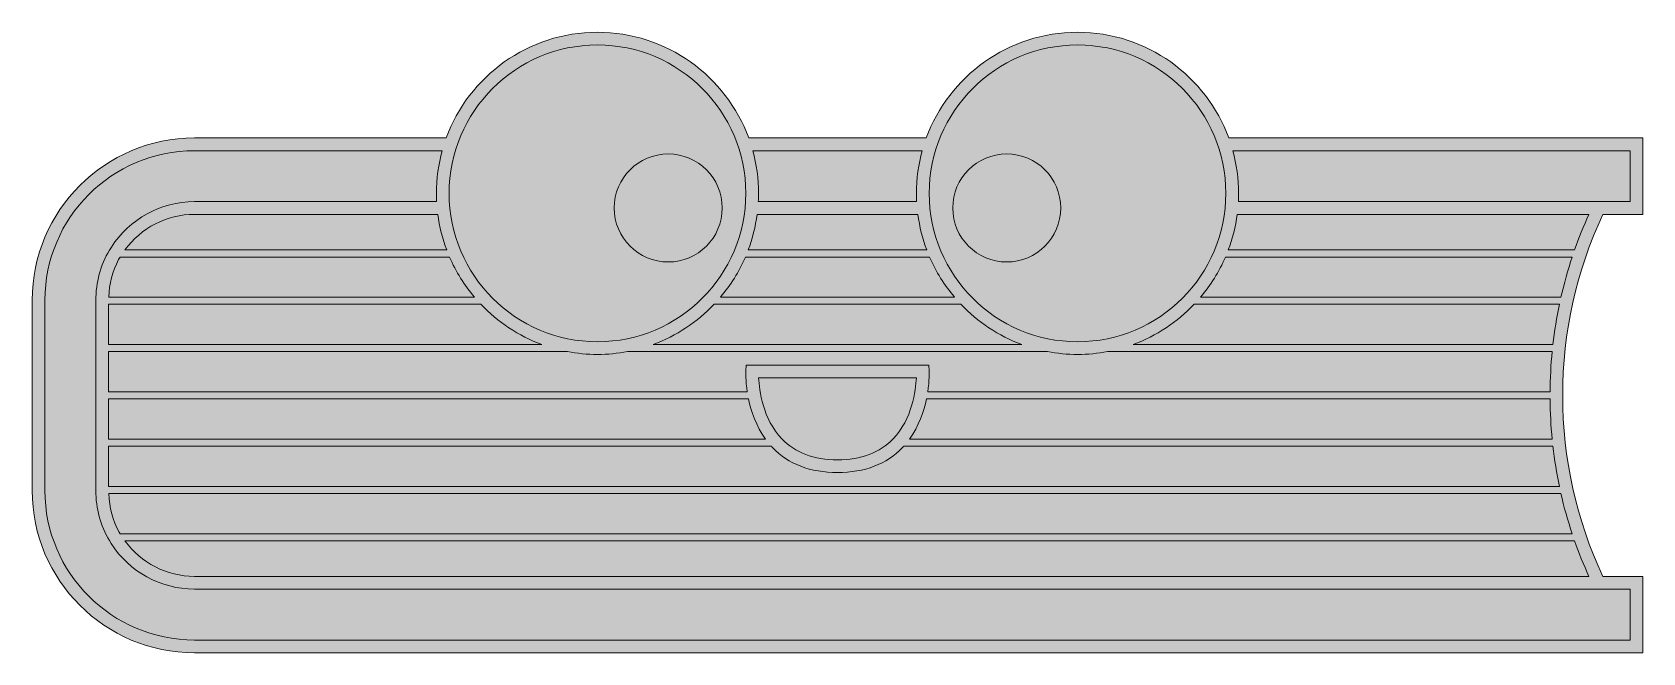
# Model space of a CAD drawing. Header units: inches. Extents: x 0.42 to 3.58, y -2.61 to -1.39.
import ezdxf

# ---------------------------------------------------------------- set-up
doc = ezdxf.new("R2010")
doc.units = ezdxf.units.IN
doc.header["$MEASUREMENT"] = 0
doc.layers.add('Boook', color=7, linetype='Continuous', lineweight=0)

msp = doc.modelspace()

# ---------------------------------------------------------------- hatches: boundary and pattern name
at = {"layer": 'Boook', "true_color": 0xf8e0c5, "transparency": 33554687}
h = msp.add_hatch(color=254, dxfattribs=at)
h.dxf.hatch_style = 2
edge = h.paths.add_edge_path()
edge.add_spline(control_points=[(3.585, -1.7483), (3.585, -1.7483), (3.585, -1.5983), (3.585, -1.5983), (3.585, -1.5983), (2.7716, -1.5983), (2.7716, -1.5983), (2.7272, -1.4772), (2.6107, -1.3906), (2.4744, -1.3906), (2.338, -1.3906), (2.2216, -1.4772), (2.1771, -1.5983), (2.1771, -1.5983), (1.8283, -1.5983), (1.8283, -1.5983), (1.7839, -1.4772), (1.6674, -1.3906), (1.5311, -1.3906), (1.3948, -1.3906), (1.2783, -1.4772), (1.2339, -1.5983), (1.2339, -1.5983), (0.7391, -1.5983), (0.7391, -1.5983), (0.5635, -1.5983), (0.4205, -1.7412), (0.4205, -1.9168), (0.4205, -1.9168), (0.4205, -2.291), (0.4205, -2.291), (0.4205, -2.4666), (0.5635, -2.6094), (0.7391, -2.6094), (0.7391, -2.6094), (3.585, -2.6094), (3.585, -2.6094), (3.585, -2.6094), (3.585, -2.4594), (3.585, -2.4594), (3.585, -2.4594), (3.5065, -2.4594), (3.5065, -2.4594), (3.4543, -2.3478), (3.4276, -2.2283), (3.4276, -2.1039), (3.4276, -1.9795), (3.4543, -1.8599), (3.5065, -1.7483), (3.5065, -1.7483), (3.585, -1.7483), (3.585, -1.7483)], knot_values=[0, 0, 0, 0, 1, 1, 1, 2, 2, 2, 3, 3, 3, 4, 4, 4, 5, 5, 5, 6, 6, 6, 7, 7, 7, 8, 8, 8, 9, 9, 9, 10, 10, 10, 11, 11, 11, 12, 12, 12, 13, 13, 13, 14, 14, 14, 15, 15, 15, 16, 16, 16, 17, 17, 17, 17], degree=3, periodic=0)
at = {"layer": 'Boook', "true_color": 0x333333, "transparency": 33554687}
h = msp.add_hatch(color=250, dxfattribs=at)
h.dxf.hatch_style = 2
edge = h.paths.add_edge_path()
edge.add_spline(control_points=[(2.3353, -1.8418), (2.2767, -1.8418), (2.2292, -1.7943), (2.2292, -1.7357), (2.2292, -1.6771), (2.2767, -1.6296), (2.3353, -1.6296), (2.3939, -1.6296), (2.4414, -1.6771), (2.4414, -1.7357), (2.4414, -1.7943), (2.3939, -1.8418), (2.3353, -1.8418)], knot_values=[0, 0, 0, 0, 1, 1, 1, 2, 2, 2, 3, 3, 3, 4, 4, 4, 4], degree=3, periodic=0)
edge = h.paths.add_edge_path()
edge.add_spline(control_points=[(1.564, -1.7357), (1.564, -1.6771), (1.6115, -1.6296), (1.6702, -1.6296), (1.7288, -1.6296), (1.7763, -1.6771), (1.7763, -1.7357), (1.7763, -1.7943), (1.7288, -1.8418), (1.6702, -1.8418), (1.6115, -1.8418), (1.564, -1.7943), (1.564, -1.7357)], knot_values=[0, 0, 0, 0, 1, 1, 1, 2, 2, 2, 3, 3, 3, 4, 4, 4, 4], degree=3, periodic=0)
edge = h.paths.add_edge_path()
edge.add_spline(control_points=[(3.4509, -1.8182), (3.4509, -1.8182), (2.7706, -1.8182), (2.7706, -1.8182), (2.779, -1.796), (2.7849, -1.7726), (2.788, -1.7483), (2.788, -1.7483), (3.4792, -1.7483), (3.4792, -1.7483), (3.4688, -1.7713), (3.4591, -1.7946), (3.4509, -1.8182)], knot_values=[0, 0, 0, 0, 1, 1, 1, 2, 2, 2, 3, 3, 3, 4, 4, 4, 4], degree=3, periodic=0)
edge = h.paths.add_edge_path()
edge.add_spline(control_points=[(3.4241, -1.9111), (3.4241, -1.9111), (2.716, -1.9111), (2.716, -1.9111), (2.736, -1.8875), (2.7526, -1.8609), (2.765, -1.8321), (2.765, -1.8321), (3.4464, -1.8321), (3.4464, -1.8321), (3.4377, -1.8581), (3.4301, -1.8844), (3.4241, -1.9111)], knot_values=[0, 0, 0, 0, 1, 1, 1, 2, 2, 2, 3, 3, 3, 4, 4, 4, 4], degree=3, periodic=0)
edge = h.paths.add_edge_path()
edge.add_spline(control_points=[(3.4463, -2.3757), (3.4463, -2.3757), (0.5934, -2.3757), (0.5934, -2.3757), (0.5934, -2.3757), (0.5915, -2.3725), (0.5915, -2.3725), (0.5789, -2.3497), (0.572, -2.324), (0.571, -2.2966), (0.571, -2.2966), (3.424, -2.2966), (3.424, -2.2966), (3.4301, -2.3233), (3.4377, -2.3496), (3.4463, -2.3757)], knot_values=[0, 0, 0, 0, 1, 1, 1, 2, 2, 2, 3, 3, 3, 4, 4, 4, 5, 5, 5, 5], degree=3, periodic=0)
edge = h.paths.add_edge_path()
edge.add_spline(control_points=[(3.4792, -2.4594), (3.4792, -2.4594), (0.7391, -2.4594), (0.7391, -2.4594), (0.685, -2.4594), (0.6343, -2.4329), (0.6028, -2.3896), (0.6028, -2.3896), (3.4509, -2.3896), (3.4509, -2.3896), (3.4591, -2.4132), (3.4688, -2.4364), (3.4792, -2.4594)], knot_values=[0, 0, 0, 0, 1, 1, 1, 2, 2, 2, 3, 3, 3, 4, 4, 4, 4], degree=3, periodic=0)
edge = h.paths.add_edge_path()
edge.add_spline(control_points=[(3.56, -2.4844), (3.56, -2.4844), (3.56, -2.5844), (3.56, -2.5844), (3.56, -2.5844), (0.7391, -2.5844), (0.7391, -2.5844), (0.5773, -2.5844), (0.4455, -2.4528), (0.4455, -2.291), (0.4455, -2.291), (0.4455, -1.9168), (0.4455, -1.9168), (0.4455, -1.755), (0.5773, -1.6233), (0.7391, -1.6233), (0.7391, -1.6233), (1.226, -1.6233), (1.226, -1.6233), (1.2187, -1.65), (1.2147, -1.678), (1.2147, -1.707), (1.2147, -1.7125), (1.2148, -1.7179), (1.2151, -1.7233), (1.2151, -1.7233), (0.7391, -1.7233), (0.7391, -1.7233), (0.6732, -1.7233), (0.6114, -1.7574), (0.576, -1.8126), (0.576, -1.8126), (0.5721, -1.8188), (0.5721, -1.8188), (0.5547, -1.8482), (0.5455, -1.8821), (0.5455, -1.9181), (0.5455, -1.9181), (0.5455, -2.291), (0.5455, -2.291), (0.5455, -2.3256), (0.5547, -2.3595), (0.5721, -2.389), (0.5721, -2.389), (0.5759, -2.3951), (0.5759, -2.3951), (0.6112, -2.4504), (0.6732, -2.4844), (0.7391, -2.4844), (0.7391, -2.4844), (3.56, -2.4844), (3.56, -2.4844)], knot_values=[0, 0, 0, 0, 1, 1, 1, 2, 2, 2, 3, 3, 3, 4, 4, 4, 5, 5, 5, 6, 6, 6, 7, 7, 7, 8, 8, 8, 9, 9, 9, 10, 10, 10, 11, 11, 11, 12, 12, 12, 13, 13, 13, 14, 14, 14, 15, 15, 15, 16, 16, 16, 17, 17, 17, 17], degree=3, periodic=0)
edge = h.paths.add_edge_path()
edge.add_spline(control_points=[(1.2349, -1.8182), (1.2349, -1.8182), (0.6028, -1.8182), (0.6028, -1.8182), (0.6343, -1.7749), (0.685, -1.7483), (0.7391, -1.7483), (0.7391, -1.7483), (1.2174, -1.7483), (1.2174, -1.7483), (1.2206, -1.7726), (1.2265, -1.796), (1.2349, -1.8182)], knot_values=[0, 0, 0, 0, 1, 1, 1, 2, 2, 2, 3, 3, 3, 4, 4, 4, 4], degree=3, periodic=0)
edge = h.paths.add_edge_path()
edge.add_spline(control_points=[(1.5311, -1.4156), (1.6918, -1.4156), (1.8226, -1.5463), (1.8226, -1.707), (1.8226, -1.8677), (1.6918, -1.9985), (1.5311, -1.9985), (1.3704, -1.9985), (1.2397, -1.8677), (1.2397, -1.707), (1.2397, -1.5463), (1.3704, -1.4156), (1.5311, -1.4156)], knot_values=[0, 0, 0, 0, 1, 1, 1, 2, 2, 2, 3, 3, 3, 4, 4, 4, 4], degree=3, periodic=0)
edge = h.paths.add_edge_path()
edge.add_spline(control_points=[(1.8448, -1.7483), (1.8448, -1.7483), (2.1607, -1.7483), (2.1607, -1.7483), (2.1639, -1.7726), (2.1697, -1.796), (2.1781, -1.8182), (2.1781, -1.8182), (1.8274, -1.8182), (1.8274, -1.8182), (1.8357, -1.796), (1.8416, -1.7726), (1.8448, -1.7483)], knot_values=[0, 0, 0, 0, 1, 1, 1, 2, 2, 2, 3, 3, 3, 4, 4, 4, 4], degree=3, periodic=0)
edge = h.paths.add_edge_path()
edge.add_spline(control_points=[(2.1692, -1.6233), (2.1619, -1.65), (2.1579, -1.678), (2.1579, -1.707), (2.1579, -1.7125), (2.158, -1.7179), (2.1583, -1.7233), (2.1583, -1.7233), (1.8472, -1.7233), (1.8472, -1.7233), (1.8474, -1.7179), (1.8476, -1.7125), (1.8476, -1.707), (1.8476, -1.678), (1.8436, -1.65), (1.8363, -1.6233), (1.8363, -1.6233), (2.1692, -1.6233), (2.1692, -1.6233)], knot_values=[0, 0, 0, 0, 1, 1, 1, 2, 2, 2, 3, 3, 3, 4, 4, 4, 5, 5, 5, 6, 6, 6, 6], degree=3, periodic=0)
edge = h.paths.add_edge_path()
edge.add_spline(control_points=[(3.4083, -2.004), (3.4083, -2.004), (2.5836, -2.004), (2.5836, -2.004), (2.6295, -1.9871), (2.6703, -1.9598), (2.7035, -1.925), (2.7035, -1.925), (3.4213, -1.925), (3.4213, -1.925), (3.4158, -1.9511), (3.4113, -1.9774), (3.4083, -2.004)], knot_values=[0, 0, 0, 0, 1, 1, 1, 2, 2, 2, 3, 3, 3, 4, 4, 4, 4], degree=3, periodic=0)
edge = h.paths.add_edge_path()
edge.add_spline(control_points=[(1.8728, -2.2037), (1.8736, -2.2046), (1.8743, -2.2056), (1.8751, -2.2065), (1.9063, -2.2389), (1.9492, -2.2554), (2.0027, -2.2554), (2.0563, -2.2554), (2.0992, -2.2389), (2.1303, -2.2065), (2.1312, -2.2056), (2.1319, -2.2046), (2.1327, -2.2037), (2.1327, -2.2037), (3.4083, -2.2037), (3.4083, -2.2037), (3.4113, -2.2304), (3.4158, -2.2567), (3.4213, -2.2828), (3.4213, -2.2828), (0.5705, -2.2828), (0.5705, -2.2828), (0.5705, -2.2828), (0.5705, -2.2037), (0.5705, -2.2037), (0.5705, -2.2037), (1.8728, -2.2037), (1.8728, -2.2037)], knot_values=[0, 0, 0, 0, 1, 1, 1, 2, 2, 2, 3, 3, 3, 4, 4, 4, 5, 5, 5, 6, 6, 6, 7, 7, 7, 8, 8, 8, 9, 9, 9, 9], degree=3, periodic=0)
edge = h.paths.add_edge_path()
edge.add_spline(control_points=[(1.8278, -2.1108), (1.8329, -2.1352), (1.8428, -2.1641), (1.8615, -2.1898), (1.8615, -2.1898), (0.5705, -2.1898), (0.5705, -2.1898), (0.5705, -2.1898), (0.5705, -2.1108), (0.5705, -2.1108), (0.5705, -2.1108), (1.8278, -2.1108), (1.8278, -2.1108)], knot_values=[0, 0, 0, 0, 1, 1, 1, 2, 2, 2, 3, 3, 3, 4, 4, 4, 4], degree=3, periodic=0)
edge = h.paths.add_edge_path()
edge.add_spline(control_points=[(2.1122, -2.1893), (2.086, -2.2165), (2.0491, -2.2304), (2.0027, -2.2304), (1.9563, -2.2304), (1.9195, -2.2165), (1.8933, -2.1893), (1.8561, -2.1506), (1.849, -2.094), (1.8478, -2.0695), (1.8478, -2.0695), (2.1577, -2.0695), (2.1577, -2.0695), (2.1564, -2.094), (2.1494, -2.1506), (2.1122, -2.1893)], knot_values=[0, 0, 0, 0, 1, 1, 1, 2, 2, 2, 3, 3, 3, 4, 4, 4, 5, 5, 5, 5], degree=3, periodic=0)
edge = h.paths.add_edge_path()
edge.add_spline(control_points=[(2.1776, -2.1108), (2.1776, -2.1108), (3.4028, -2.1108), (3.4028, -2.1108), (3.403, -2.1374), (3.4044, -2.1637), (3.407, -2.1898), (3.407, -2.1898), (2.144, -2.1898), (2.144, -2.1898), (2.1627, -2.1641), (2.1726, -2.1352), (2.1776, -2.1108)], knot_values=[0, 0, 0, 0, 1, 1, 1, 2, 2, 2, 3, 3, 3, 4, 4, 4, 4], degree=3, periodic=0)
edge = h.paths.add_edge_path()
edge.add_spline(control_points=[(1.7727, -1.9111), (1.7927, -1.8875), (1.8093, -1.8609), (1.8218, -1.8321), (1.8218, -1.8321), (2.1837, -1.8321), (2.1837, -1.8321), (2.1962, -1.8609), (2.2128, -1.8875), (2.2328, -1.9111), (2.2328, -1.9111), (1.7727, -1.9111), (1.7727, -1.9111)], knot_values=[0, 0, 0, 0, 1, 1, 1, 2, 2, 2, 3, 3, 3, 4, 4, 4, 4], degree=3, periodic=0)
edge = h.paths.add_edge_path()
edge.add_spline(control_points=[(2.2453, -1.925), (2.2784, -1.9598), (2.3192, -1.9871), (2.3651, -2.004), (2.3651, -2.004), (1.6403, -2.004), (1.6403, -2.004), (1.6862, -1.9871), (1.7271, -1.9598), (1.7602, -1.925), (1.7602, -1.925), (2.2453, -1.925), (2.2453, -1.925)], knot_values=[0, 0, 0, 0, 1, 1, 1, 2, 2, 2, 3, 3, 3, 4, 4, 4, 4], degree=3, periodic=0)
edge = h.paths.add_edge_path()
edge.add_spline(control_points=[(1.4724, -2.0179), (1.4914, -2.0215), (1.511, -2.0235), (1.5311, -2.0235), (1.5512, -2.0235), (1.5708, -2.0215), (1.5899, -2.0179), (1.5899, -2.0179), (2.4156, -2.0179), (2.4156, -2.0179), (2.4347, -2.0215), (2.4543, -2.0235), (2.4744, -2.0235), (2.4944, -2.0235), (2.5141, -2.0215), (2.5331, -2.0179), (2.5331, -2.0179), (3.407, -2.0179), (3.407, -2.0179), (3.4044, -2.044), (3.403, -2.0704), (3.4028, -2.0969), (3.4028, -2.0969), (2.1801, -2.0969), (2.1801, -2.0969), (2.1835, -2.0743), (2.183, -2.058), (2.1829, -2.0565), (2.1829, -2.0565), (2.1824, -2.0445), (2.1824, -2.0445), (2.1824, -2.0445), (1.8231, -2.0445), (1.8231, -2.0445), (1.8231, -2.0445), (1.8226, -2.0565), (1.8226, -2.0565), (1.8225, -2.058), (1.822, -2.0743), (1.8254, -2.0969), (1.8254, -2.0969), (0.5705, -2.0969), (0.5705, -2.0969), (0.5705, -2.0969), (0.5705, -2.0179), (0.5705, -2.0179), (0.5705, -2.0179), (1.4724, -2.0179), (1.4724, -2.0179)], knot_values=[0, 0, 0, 0, 1, 1, 1, 2, 2, 2, 3, 3, 3, 4, 4, 4, 5, 5, 5, 6, 6, 6, 7, 7, 7, 8, 8, 8, 9, 9, 9, 10, 10, 10, 11, 11, 11, 12, 12, 12, 13, 13, 13, 14, 14, 14, 15, 15, 15, 16, 16, 16, 16], degree=3, periodic=0)
edge = h.paths.add_edge_path()
edge.add_spline(control_points=[(0.5709, -1.9111), (0.5718, -1.8852), (0.5783, -1.8599), (0.5904, -1.8373), (0.5904, -1.8373), (0.5935, -1.8321), (0.5935, -1.8321), (0.5935, -1.8321), (1.2405, -1.8321), (1.2405, -1.8321), (1.2529, -1.8609), (1.2695, -1.8875), (1.2895, -1.9111), (1.2895, -1.9111), (0.5709, -1.9111), (0.5709, -1.9111)], knot_values=[0, 0, 0, 0, 1, 1, 1, 2, 2, 2, 3, 3, 3, 4, 4, 4, 5, 5, 5, 5], degree=3, periodic=0)
edge = h.paths.add_edge_path()
edge.add_spline(control_points=[(1.302, -1.925), (1.3351, -1.9598), (1.376, -1.9871), (1.4219, -2.004), (1.4219, -2.004), (0.5705, -2.004), (0.5705, -2.004), (0.5705, -2.004), (0.5705, -1.925), (0.5705, -1.925), (0.5705, -1.925), (1.302, -1.925), (1.302, -1.925)], knot_values=[0, 0, 0, 0, 1, 1, 1, 2, 2, 2, 3, 3, 3, 4, 4, 4, 4], degree=3, periodic=0)
edge = h.paths.add_edge_path()
edge.add_spline(control_points=[(2.4744, -1.4156), (2.6351, -1.4156), (2.7658, -1.5463), (2.7658, -1.707), (2.7658, -1.8677), (2.6351, -1.9985), (2.4744, -1.9985), (2.3136, -1.9985), (2.1829, -1.8677), (2.1829, -1.707), (2.1829, -1.5463), (2.3136, -1.4156), (2.4744, -1.4156)], knot_values=[0, 0, 0, 0, 1, 1, 1, 2, 2, 2, 3, 3, 3, 4, 4, 4, 4], degree=3, periodic=0)
edge = h.paths.add_edge_path()
edge.add_spline(control_points=[(3.56, -1.6233), (3.56, -1.6233), (3.56, -1.7233), (3.56, -1.7233), (3.56, -1.7233), (2.7904, -1.7233), (2.7904, -1.7233), (2.7907, -1.7179), (2.7908, -1.7125), (2.7908, -1.707), (2.7908, -1.678), (2.7868, -1.65), (2.7795, -1.6233), (2.7795, -1.6233), (3.56, -1.6233), (3.56, -1.6233)], knot_values=[0, 0, 0, 0, 1, 1, 1, 2, 2, 2, 3, 3, 3, 4, 4, 4, 5, 5, 5, 5], degree=3, periodic=0)
edge = h.paths.add_edge_path()
edge.add_spline(control_points=[(3.585, -1.7483), (3.585, -1.7483), (3.585, -1.5983), (3.585, -1.5983), (3.585, -1.5983), (2.7716, -1.5983), (2.7716, -1.5983), (2.7272, -1.4772), (2.6107, -1.3906), (2.4744, -1.3906), (2.338, -1.3906), (2.2216, -1.4772), (2.1771, -1.5983), (2.1771, -1.5983), (1.8283, -1.5983), (1.8283, -1.5983), (1.7839, -1.4772), (1.6674, -1.3906), (1.5311, -1.3906), (1.3948, -1.3906), (1.2783, -1.4772), (1.2339, -1.5983), (1.2339, -1.5983), (0.7391, -1.5983), (0.7391, -1.5983), (0.5635, -1.5983), (0.4205, -1.7412), (0.4205, -1.9168), (0.4205, -1.9168), (0.4205, -2.291), (0.4205, -2.291), (0.4205, -2.4666), (0.5635, -2.6094), (0.7391, -2.6094), (0.7391, -2.6094), (3.585, -2.6094), (3.585, -2.6094), (3.585, -2.6094), (3.585, -2.4594), (3.585, -2.4594), (3.585, -2.4594), (3.5065, -2.4594), (3.5065, -2.4594), (3.4543, -2.3478), (3.4276, -2.2283), (3.4276, -2.1039), (3.4276, -1.9795), (3.4543, -1.8599), (3.5065, -1.7483), (3.5065, -1.7483), (3.585, -1.7483), (3.585, -1.7483)], knot_values=[0, 0, 0, 0, 1, 1, 1, 2, 2, 2, 3, 3, 3, 4, 4, 4, 5, 5, 5, 6, 6, 6, 7, 7, 7, 8, 8, 8, 9, 9, 9, 10, 10, 10, 11, 11, 11, 12, 12, 12, 13, 13, 13, 14, 14, 14, 15, 15, 15, 16, 16, 16, 17, 17, 17, 17], degree=3, periodic=0)

# ---------------------------------------------------------------- linework, layer by layer
at = {"layer": 'Boook'}
for points, knots in [([(3.585, -1.7483), (3.585, -1.7483), (3.585, -1.5983), (3.585, -1.5983), (3.585, -1.5983), (2.7716, -1.5983), (2.7716, -1.5983), (2.7272, -1.4772), (2.6107, -1.3906), (2.4744, -1.3906), (2.338, -1.3906), (2.2216, -1.4772), (2.1771, -1.5983), (2.1771, -1.5983), (1.8283, -1.5983), (1.8283, -1.5983), (1.7839, -1.4772), (1.6674, -1.3906), (1.5311, -1.3906), (1.3948, -1.3906), (1.2783, -1.4772), (1.2339, -1.5983), (1.2339, -1.5983), (0.7391, -1.5983), (0.7391, -1.5983), (0.5635, -1.5983), (0.4205, -1.7412), (0.4205, -1.9168), (0.4205, -1.9168), (0.4205, -2.291), (0.4205, -2.291), (0.4205, -2.4666), (0.5635, -2.6094), (0.7391, -2.6094), (0.7391, -2.6094), (3.585, -2.6094), (3.585, -2.6094), (3.585, -2.6094), (3.585, -2.4594), (3.585, -2.4594), (3.585, -2.4594), (3.5065, -2.4594), (3.5065, -2.4594), (3.4543, -2.3478), (3.4276, -2.2283), (3.4276, -2.1039), (3.4276, -1.9795), (3.4543, -1.8599), (3.5065, -1.7483), (3.5065, -1.7483), (3.585, -1.7483), (3.585, -1.7483)], [0, 0, 0, 0, 1, 1, 1, 2, 2, 2, 3, 3, 3, 4, 4, 4, 5, 5, 5, 6, 6, 6, 7, 7, 7, 8, 8, 8, 9, 9, 9, 10, 10, 10, 11, 11, 11, 12, 12, 12, 13, 13, 13, 14, 14, 14, 15, 15, 15, 16, 16, 16, 17, 17, 17, 17]), ([(3.585, -1.7483), (3.585, -1.7483), (3.585, -1.5983), (3.585, -1.5983), (3.585, -1.5983), (2.7716, -1.5983), (2.7716, -1.5983), (2.7272, -1.4772), (2.6107, -1.3906), (2.4744, -1.3906), (2.338, -1.3906), (2.2216, -1.4772), (2.1771, -1.5983), (2.1771, -1.5983), (1.8283, -1.5983), (1.8283, -1.5983), (1.7839, -1.4772), (1.6674, -1.3906), (1.5311, -1.3906), (1.3948, -1.3906), (1.2783, -1.4772), (1.2339, -1.5983), (1.2339, -1.5983), (0.7391, -1.5983), (0.7391, -1.5983), (0.5635, -1.5983), (0.4205, -1.7412), (0.4205, -1.9168), (0.4205, -1.9168), (0.4205, -2.291), (0.4205, -2.291), (0.4205, -2.4666), (0.5635, -2.6094), (0.7391, -2.6094), (0.7391, -2.6094), (3.585, -2.6094), (3.585, -2.6094), (3.585, -2.6094), (3.585, -2.4594), (3.585, -2.4594), (3.585, -2.4594), (3.5065, -2.4594), (3.5065, -2.4594), (3.4543, -2.3478), (3.4276, -2.2283), (3.4276, -2.1039), (3.4276, -1.9795), (3.4543, -1.8599), (3.5065, -1.7483), (3.5065, -1.7483), (3.585, -1.7483), (3.585, -1.7483)], [0, 0, 0, 0, 1, 1, 1, 2, 2, 2, 3, 3, 3, 4, 4, 4, 5, 5, 5, 6, 6, 6, 7, 7, 7, 8, 8, 8, 9, 9, 9, 10, 10, 10, 11, 11, 11, 12, 12, 12, 13, 13, 13, 14, 14, 14, 15, 15, 15, 16, 16, 16, 17, 17, 17, 17]), ([(1.5311, -1.4156), (1.6918, -1.4156), (1.8226, -1.5463), (1.8226, -1.707), (1.8226, -1.8677), (1.6918, -1.9985), (1.5311, -1.9985), (1.3704, -1.9985), (1.2397, -1.8677), (1.2397, -1.707), (1.2397, -1.5463), (1.3704, -1.4156), (1.5311, -1.4156)], [0, 0, 0, 0, 1, 1, 1, 2, 2, 2, 3, 3, 3, 4, 4, 4, 4]), ([(2.4744, -1.4156), (2.6351, -1.4156), (2.7658, -1.5463), (2.7658, -1.707), (2.7658, -1.8677), (2.6351, -1.9985), (2.4744, -1.9985), (2.3136, -1.9985), (2.1829, -1.8677), (2.1829, -1.707), (2.1829, -1.5463), (2.3136, -1.4156), (2.4744, -1.4156)], [0, 0, 0, 0, 1, 1, 1, 2, 2, 2, 3, 3, 3, 4, 4, 4, 4]), ([(3.56, -2.4844), (3.56, -2.4844), (3.56, -2.5844), (3.56, -2.5844), (3.56, -2.5844), (0.7391, -2.5844), (0.7391, -2.5844), (0.5773, -2.5844), (0.4455, -2.4528), (0.4455, -2.291), (0.4455, -2.291), (0.4455, -1.9168), (0.4455, -1.9168), (0.4455, -1.755), (0.5773, -1.6233), (0.7391, -1.6233), (0.7391, -1.6233), (1.226, -1.6233), (1.226, -1.6233), (1.2187, -1.65), (1.2147, -1.678), (1.2147, -1.707), (1.2147, -1.7125), (1.2148, -1.7179), (1.2151, -1.7233), (1.2151, -1.7233), (0.7391, -1.7233), (0.7391, -1.7233), (0.6732, -1.7233), (0.6114, -1.7574), (0.576, -1.8126), (0.576, -1.8126), (0.5721, -1.8188), (0.5721, -1.8188), (0.5547, -1.8482), (0.5455, -1.8821), (0.5455, -1.9181), (0.5455, -1.9181), (0.5455, -2.291), (0.5455, -2.291), (0.5455, -2.3256), (0.5547, -2.3595), (0.5721, -2.389), (0.5721, -2.389), (0.5759, -2.3951), (0.5759, -2.3951), (0.6112, -2.4504), (0.6732, -2.4844), (0.7391, -2.4844), (0.7391, -2.4844), (3.56, -2.4844), (3.56, -2.4844)], [0, 0, 0, 0, 1, 1, 1, 2, 2, 2, 3, 3, 3, 4, 4, 4, 5, 5, 5, 6, 6, 6, 7, 7, 7, 8, 8, 8, 9, 9, 9, 10, 10, 10, 11, 11, 11, 12, 12, 12, 13, 13, 13, 14, 14, 14, 15, 15, 15, 16, 16, 16, 17, 17, 17, 17]), ([(1.564, -1.7357), (1.564, -1.6771), (1.6115, -1.6296), (1.6702, -1.6296), (1.7288, -1.6296), (1.7763, -1.6771), (1.7763, -1.7357), (1.7763, -1.7943), (1.7288, -1.8418), (1.6702, -1.8418), (1.6115, -1.8418), (1.564, -1.7943), (1.564, -1.7357)], [0, 0, 0, 0, 1, 1, 1, 2, 2, 2, 3, 3, 3, 4, 4, 4, 4]), ([(2.1692, -1.6233), (2.1619, -1.65), (2.1579, -1.678), (2.1579, -1.707), (2.1579, -1.7125), (2.158, -1.7179), (2.1583, -1.7233), (2.1583, -1.7233), (1.8472, -1.7233), (1.8472, -1.7233), (1.8474, -1.7179), (1.8476, -1.7125), (1.8476, -1.707), (1.8476, -1.678), (1.8436, -1.65), (1.8363, -1.6233), (1.8363, -1.6233), (2.1692, -1.6233), (2.1692, -1.6233)], [0, 0, 0, 0, 1, 1, 1, 2, 2, 2, 3, 3, 3, 4, 4, 4, 5, 5, 5, 6, 6, 6, 6]), ([(2.3353, -1.8418), (2.2767, -1.8418), (2.2292, -1.7943), (2.2292, -1.7357), (2.2292, -1.6771), (2.2767, -1.6296), (2.3353, -1.6296), (2.3939, -1.6296), (2.4414, -1.6771), (2.4414, -1.7357), (2.4414, -1.7943), (2.3939, -1.8418), (2.3353, -1.8418)], [0, 0, 0, 0, 1, 1, 1, 2, 2, 2, 3, 3, 3, 4, 4, 4, 4]), ([(3.56, -1.6233), (3.56, -1.6233), (3.56, -1.7233), (3.56, -1.7233), (3.56, -1.7233), (2.7904, -1.7233), (2.7904, -1.7233), (2.7907, -1.7179), (2.7908, -1.7125), (2.7908, -1.707), (2.7908, -1.678), (2.7868, -1.65), (2.7795, -1.6233), (2.7795, -1.6233), (3.56, -1.6233), (3.56, -1.6233)], [0, 0, 0, 0, 1, 1, 1, 2, 2, 2, 3, 3, 3, 4, 4, 4, 5, 5, 5, 5]), ([(1.2349, -1.8182), (1.2349, -1.8182), (0.6028, -1.8182), (0.6028, -1.8182), (0.6343, -1.7749), (0.685, -1.7483), (0.7391, -1.7483), (0.7391, -1.7483), (1.2174, -1.7483), (1.2174, -1.7483), (1.2206, -1.7726), (1.2265, -1.796), (1.2349, -1.8182)], [0, 0, 0, 0, 1, 1, 1, 2, 2, 2, 3, 3, 3, 4, 4, 4, 4]), ([(1.8448, -1.7483), (1.8448, -1.7483), (2.1607, -1.7483), (2.1607, -1.7483), (2.1639, -1.7726), (2.1697, -1.796), (2.1781, -1.8182), (2.1781, -1.8182), (1.8274, -1.8182), (1.8274, -1.8182), (1.8357, -1.796), (1.8416, -1.7726), (1.8448, -1.7483)], [0, 0, 0, 0, 1, 1, 1, 2, 2, 2, 3, 3, 3, 4, 4, 4, 4]), ([(3.4509, -1.8182), (3.4509, -1.8182), (2.7706, -1.8182), (2.7706, -1.8182), (2.779, -1.796), (2.7849, -1.7726), (2.788, -1.7483), (2.788, -1.7483), (3.4792, -1.7483), (3.4792, -1.7483), (3.4688, -1.7713), (3.4591, -1.7946), (3.4509, -1.8182)], [0, 0, 0, 0, 1, 1, 1, 2, 2, 2, 3, 3, 3, 4, 4, 4, 4]), ([(0.5709, -1.9111), (0.5718, -1.8852), (0.5783, -1.8599), (0.5904, -1.8373), (0.5904, -1.8373), (0.5935, -1.8321), (0.5935, -1.8321), (0.5935, -1.8321), (1.2405, -1.8321), (1.2405, -1.8321), (1.2529, -1.8609), (1.2695, -1.8875), (1.2895, -1.9111), (1.2895, -1.9111), (0.5709, -1.9111), (0.5709, -1.9111)], [0, 0, 0, 0, 1, 1, 1, 2, 2, 2, 3, 3, 3, 4, 4, 4, 5, 5, 5, 5]), ([(1.7727, -1.9111), (1.7927, -1.8875), (1.8093, -1.8609), (1.8218, -1.8321), (1.8218, -1.8321), (2.1837, -1.8321), (2.1837, -1.8321), (2.1962, -1.8609), (2.2128, -1.8875), (2.2328, -1.9111), (2.2328, -1.9111), (1.7727, -1.9111), (1.7727, -1.9111)], [0, 0, 0, 0, 1, 1, 1, 2, 2, 2, 3, 3, 3, 4, 4, 4, 4]), ([(3.4241, -1.9111), (3.4241, -1.9111), (2.716, -1.9111), (2.716, -1.9111), (2.736, -1.8875), (2.7526, -1.8609), (2.765, -1.8321), (2.765, -1.8321), (3.4464, -1.8321), (3.4464, -1.8321), (3.4377, -1.8581), (3.4301, -1.8844), (3.4241, -1.9111)], [0, 0, 0, 0, 1, 1, 1, 2, 2, 2, 3, 3, 3, 4, 4, 4, 4]), ([(1.302, -1.925), (1.3351, -1.9598), (1.376, -1.9871), (1.4219, -2.004), (1.4219, -2.004), (0.5705, -2.004), (0.5705, -2.004), (0.5705, -2.004), (0.5705, -1.925), (0.5705, -1.925), (0.5705, -1.925), (1.302, -1.925), (1.302, -1.925)], [0, 0, 0, 0, 1, 1, 1, 2, 2, 2, 3, 3, 3, 4, 4, 4, 4]), ([(2.2453, -1.925), (2.2784, -1.9598), (2.3192, -1.9871), (2.3651, -2.004), (2.3651, -2.004), (1.6403, -2.004), (1.6403, -2.004), (1.6862, -1.9871), (1.7271, -1.9598), (1.7602, -1.925), (1.7602, -1.925), (2.2453, -1.925), (2.2453, -1.925)], [0, 0, 0, 0, 1, 1, 1, 2, 2, 2, 3, 3, 3, 4, 4, 4, 4]), ([(3.4083, -2.004), (3.4083, -2.004), (2.5836, -2.004), (2.5836, -2.004), (2.6295, -1.9871), (2.6703, -1.9598), (2.7035, -1.925), (2.7035, -1.925), (3.4213, -1.925), (3.4213, -1.925), (3.4158, -1.9511), (3.4113, -1.9774), (3.4083, -2.004)], [0, 0, 0, 0, 1, 1, 1, 2, 2, 2, 3, 3, 3, 4, 4, 4, 4]), ([(1.4724, -2.0179), (1.4914, -2.0215), (1.511, -2.0235), (1.5311, -2.0235), (1.5512, -2.0235), (1.5708, -2.0215), (1.5899, -2.0179), (1.5899, -2.0179), (2.4156, -2.0179), (2.4156, -2.0179), (2.4347, -2.0215), (2.4543, -2.0235), (2.4744, -2.0235), (2.4944, -2.0235), (2.5141, -2.0215), (2.5331, -2.0179), (2.5331, -2.0179), (3.407, -2.0179), (3.407, -2.0179), (3.4044, -2.044), (3.403, -2.0704), (3.4028, -2.0969), (3.4028, -2.0969), (2.1801, -2.0969), (2.1801, -2.0969), (2.1835, -2.0743), (2.183, -2.058), (2.1829, -2.0565), (2.1829, -2.0565), (2.1824, -2.0445), (2.1824, -2.0445), (2.1824, -2.0445), (1.8231, -2.0445), (1.8231, -2.0445), (1.8231, -2.0445), (1.8226, -2.0565), (1.8226, -2.0565), (1.8225, -2.058), (1.822, -2.0743), (1.8254, -2.0969), (1.8254, -2.0969), (0.5705, -2.0969), (0.5705, -2.0969), (0.5705, -2.0969), (0.5705, -2.0179), (0.5705, -2.0179), (0.5705, -2.0179), (1.4724, -2.0179), (1.4724, -2.0179)], [0, 0, 0, 0, 1, 1, 1, 2, 2, 2, 3, 3, 3, 4, 4, 4, 5, 5, 5, 6, 6, 6, 7, 7, 7, 8, 8, 8, 9, 9, 9, 10, 10, 10, 11, 11, 11, 12, 12, 12, 13, 13, 13, 14, 14, 14, 15, 15, 15, 16, 16, 16, 16]), ([(2.1122, -2.1893), (2.086, -2.2165), (2.0491, -2.2304), (2.0027, -2.2304), (1.9563, -2.2304), (1.9195, -2.2165), (1.8933, -2.1893), (1.8561, -2.1506), (1.849, -2.094), (1.8478, -2.0695), (1.8478, -2.0695), (2.1577, -2.0695), (2.1577, -2.0695), (2.1564, -2.094), (2.1494, -2.1506), (2.1122, -2.1893)], [0, 0, 0, 0, 1, 1, 1, 2, 2, 2, 3, 3, 3, 4, 4, 4, 5, 5, 5, 5]), ([(1.8278, -2.1108), (1.8329, -2.1352), (1.8428, -2.1641), (1.8615, -2.1898), (1.8615, -2.1898), (0.5705, -2.1898), (0.5705, -2.1898), (0.5705, -2.1898), (0.5705, -2.1108), (0.5705, -2.1108), (0.5705, -2.1108), (1.8278, -2.1108), (1.8278, -2.1108)], [0, 0, 0, 0, 1, 1, 1, 2, 2, 2, 3, 3, 3, 4, 4, 4, 4]), ([(2.1776, -2.1108), (2.1776, -2.1108), (3.4028, -2.1108), (3.4028, -2.1108), (3.403, -2.1374), (3.4044, -2.1637), (3.407, -2.1898), (3.407, -2.1898), (2.144, -2.1898), (2.144, -2.1898), (2.1627, -2.1641), (2.1726, -2.1352), (2.1776, -2.1108)], [0, 0, 0, 0, 1, 1, 1, 2, 2, 2, 3, 3, 3, 4, 4, 4, 4]), ([(1.8728, -2.2037), (1.8736, -2.2046), (1.8743, -2.2056), (1.8751, -2.2065), (1.9063, -2.2389), (1.9492, -2.2554), (2.0027, -2.2554), (2.0563, -2.2554), (2.0992, -2.2389), (2.1303, -2.2065), (2.1312, -2.2056), (2.1319, -2.2046), (2.1327, -2.2037), (2.1327, -2.2037), (3.4083, -2.2037), (3.4083, -2.2037), (3.4113, -2.2304), (3.4158, -2.2567), (3.4213, -2.2828), (3.4213, -2.2828), (0.5705, -2.2828), (0.5705, -2.2828), (0.5705, -2.2828), (0.5705, -2.2037), (0.5705, -2.2037), (0.5705, -2.2037), (1.8728, -2.2037), (1.8728, -2.2037)], [0, 0, 0, 0, 1, 1, 1, 2, 2, 2, 3, 3, 3, 4, 4, 4, 5, 5, 5, 6, 6, 6, 7, 7, 7, 8, 8, 8, 9, 9, 9, 9]), ([(3.4463, -2.3757), (3.4463, -2.3757), (0.5934, -2.3757), (0.5934, -2.3757), (0.5934, -2.3757), (0.5915, -2.3725), (0.5915, -2.3725), (0.5789, -2.3497), (0.572, -2.324), (0.571, -2.2966), (0.571, -2.2966), (3.424, -2.2966), (3.424, -2.2966), (3.4301, -2.3233), (3.4377, -2.3496), (3.4463, -2.3757)], [0, 0, 0, 0, 1, 1, 1, 2, 2, 2, 3, 3, 3, 4, 4, 4, 5, 5, 5, 5]), ([(3.4792, -2.4594), (3.4792, -2.4594), (0.7391, -2.4594), (0.7391, -2.4594), (0.685, -2.4594), (0.6343, -2.4329), (0.6028, -2.3896), (0.6028, -2.3896), (3.4509, -2.3896), (3.4509, -2.3896), (3.4591, -2.4132), (3.4688, -2.4364), (3.4792, -2.4594)], [0, 0, 0, 0, 1, 1, 1, 2, 2, 2, 3, 3, 3, 4, 4, 4, 4])]:
    msp.add_open_spline(points, degree=3, knots=knots, dxfattribs=at)

doc.saveas('drawing.dxf')
